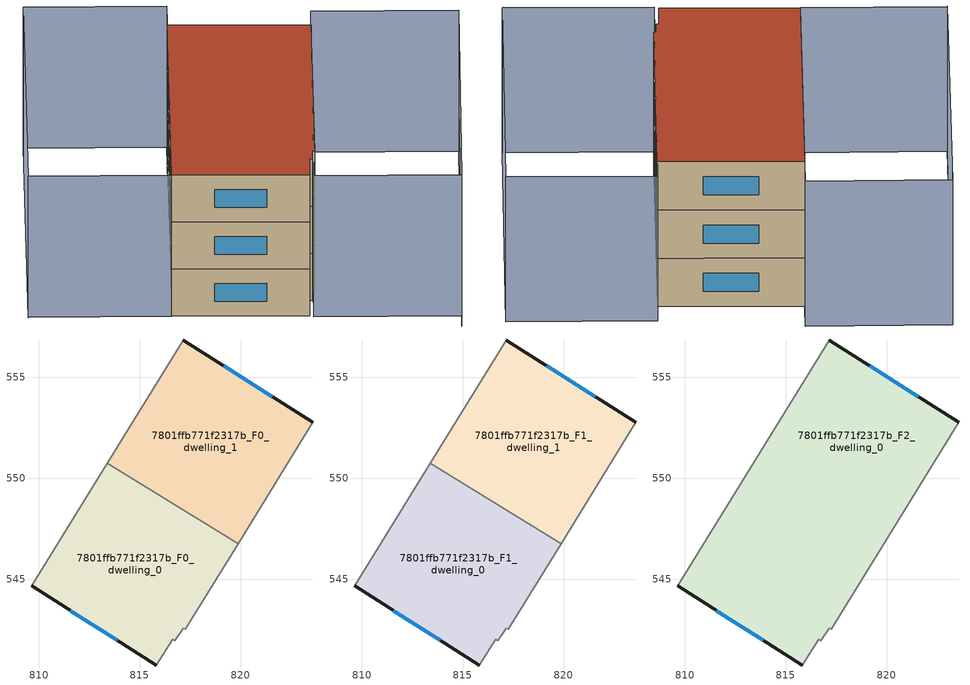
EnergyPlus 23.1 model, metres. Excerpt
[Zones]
7801ffb771f2317b_F0_dwelling_0
 floor ground (EU_floor_Construction): 819.88,546.75 817.26,542.51 817.15,542.58 816.74,541.94 816.63,542.02 815.83,540.75 809.64,544.67 813.39,550.75 z0
 wall outside (EU_wall_Construction): 809.64,544.67 815.83,540.75 z0:3
 wall adiabatic (EU_wall_Construction): 813.39,550.75 809.64,544.67 / 815.83,540.75 816.63,542.02 816.74,541.94 817.15,542.58 817.26,542.51 819.88,546.75 z0:3
 wall to 7801ffb771f2317b_F0_dwelling_1 (EU_wall_Construction): 819.88,546.75 813.39,550.75 z0:3
 window (EU_Window_Construction): 811.57,543.45 813.9,541.97 z0.93:2.07
7801ffb771f2317b_F0_dwelling_1
 floor ground (EU_floor_Construction): 823.58,552.77 819.88,546.75 813.39,550.75 817.15,556.85 z0
 wall outside (EU_wall_Construction): 823.58,552.77 817.15,556.85 z0:3
 wall adiabatic (EU_wall_Construction): 817.15,556.85 813.39,550.75 / 819.88,546.75 823.58,552.77 z0:3
 window (EU_Window_Construction): 821.58,554.04 819.16,555.58 z0.93:2.07
7801ffb771f2317b_F1_dwelling_0
 floor to 7801ffb771f2317b_F0_dwelling_0 (EU_floor_Construction): 819.88,546.75 817.26,542.51 817.15,542.58 816.74,541.94 816.63,542.02 815.83,540.75 809.64,544.67 813.39,550.75 z3
 wall outside (EU_wall_Construction): 809.64,544.67 815.83,540.75 z3:6
 wall adiabatic (EU_wall_Construction): 813.39,550.75 809.64,544.67 / 815.83,540.75 816.63,542.02 816.74,541.94 817.15,542.58 817.26,542.51 819.88,546.75 z3:6
 wall to 7801ffb771f2317b_F1_dwelling_1 (EU_wall_Construction): 819.88,546.75 813.39,550.75 z3:6
 window (EU_Window_Construction): 811.57,543.45 813.9,541.97 z3.93:5.07
7801ffb771f2317b_F1_dwelling_1
 floor to 7801ffb771f2317b_F0_dwelling_1 (EU_floor_Construction): 823.58,552.77 819.88,546.75 813.39,550.75 817.15,556.85 z3
 wall outside (EU_wall_Construction): 823.58,552.77 817.15,556.85 z3:6
 wall adiabatic (EU_wall_Construction): 817.15,556.85 813.39,550.75 / 819.88,546.75 823.58,552.77 z3:6
 window (EU_Window_Construction): 821.58,554.04 819.16,555.58 z3.93:5.07
7801ffb771f2317b_F2_dwelling_0
 floor to 7801ffb771f2317b_F1_dwelling_0 (EU_floor_Construction): 819.87,546.75 817.26,542.51 817.15,542.58 816.74,541.94 816.63,542.02 815.83,540.75 809.64,544.67 813.39,550.75 z6
 floor to 7801ffb771f2317b_F1_dwelling_1 (EU_floor_Construction): 823.58,552.77 819.87,546.75 813.39,550.75 817.15,556.85 z6
 wall outside (EU_wall_Construction): 823.58,552.77 817.15,556.85 / 809.64,544.67 815.83,540.75 z6:9
 wall adiabatic (EU_wall_Construction): 817.15,556.85 809.64,544.67 / 815.83,540.75 816.63,542.02 816.74,541.94 817.15,542.58 817.26,542.51 823.58,552.77 z6:9
 window (EU_Window_Construction): 821.58,554.04 819.16,555.58 / 811.57,543.45 813.9,541.97 z6.93:8.07
 roof outside (EU_roof_Construction): 817.26,542.51 823.58,552.77 817.15,556.85 809.64,544.67 815.83,540.75 816.63,542.02 816.74,541.94 817.15,542.58 z9
shading: 822.1,535.57 830.95,549.72 z0:3; 830.95,549.72 822.61,536.38 / 822.61,536.38 815.95,540.55 / 815.95,540.55 824.28,553.89 / 824.28,553.89 830.95,549.72 / 803.16,548.67 811.63,562.42 / 811.63,562.42 818.12,558.42 / 818.12,558.42 809.64,544.67 / 809.64,544.67 803.16,548.67 / 811.63,562.42 803.13,548.62 z0:9
[Building]
EU S2 Campaign: North Axis=0; Terrain=City; Solar Distribution=FullExterior
[Site:Location]
Montreal-Trudeau.Intl.AP: Latitude=45.4667; Longitude=-73.75; Time Zone=-5; Elevation=36
[SizingPeriod:WeatherFileDays]
AnnualSizingPeriod: Begin Month=1; Begin Day of Month=1; End Month=12; End Day of Month=31; Day of Week for Start Day=Monday; Use Weather File Daylight Saving Period=No; Use Weather File Rain and Snow Indicators=No
[MATERIAL]
EU_InternalMass_Material: Roughness=MediumRough; Thickness=0.1; Conductivity=1; Density=1800; Specific Heat=900; Thermal Absorptance=0.9; Solar Absorptance=0.7; Visible Absorptance=0.7
[MATERIAL:NOMASS] Roughness=MediumRough; Thermal Absorptance=0.9; Solar Absorptance=0.7; Visible Absorptance=0.7
Name | Thermal Resistance
EU_wall_NoMass; EU_floor_NoMass | 1.36485
EU_roof_NoMass | 2.55992
[WINDOWMATERIAL:SIMPLEGLAZINGSYSTEM]
EU_Window_SimpleGlazing: UFactor=3.92339; Solar Heat Gain Coefficient=0.8; Visible Transmittance=0.8
[CONSTRUCTION]
EU_wall_Construction: EU_wall_NoMass
EU_roof_Construction: EU_roof_NoMass
EU_floor_Construction: EU_floor_NoMass
EU_Window_Construction: EU_Window_SimpleGlazing
EU_InternalMass_Construction: EU_InternalMass_Material
[ZONE] Type=1; Multiplier=1; Ceiling Height=autocalculate; Floor Area=autocalculate; Part of Total Floor Area=Yes
Name | Volume
7801ffb771f2317b_F0_dwelling_0; 7801ffb771f2317b_F1_dwelling_0 | 162.713
7801ffb771f2317b_F2_dwelling_0 | 325.436
7801ffb771f2317b_F0_dwelling_1; 7801ffb771f2317b_F1_dwelling_1 | 162.73
[INTERNALMASS] Construction=EU_InternalMass_Construction
Name | Zone or ZoneList | Surface Area
7801ffb771f2317b_F0_dwelling_0_EU_InternalMass | 7801ffb771f2317b_F0_dwelling_0 | 54.2377
7801ffb771f2317b_F0_dwelling_1_EU_InternalMass | 7801ffb771f2317b_F0_dwelling_1 | 54.2434
7801ffb771f2317b_F1_dwelling_0_EU_InternalMass | 7801ffb771f2317b_F1_dwelling_0 | 54.2377
7801ffb771f2317b_F1_dwelling_1_EU_InternalMass | 7801ffb771f2317b_F1_dwelling_1 | 54.2434
7801ffb771f2317b_F2_dwelling_0_EU_InternalMass | 7801ffb771f2317b_F2_dwelling_0 | 108.479
[OTHEREQUIPMENT] Fuel Type=Electricity; Design Level Calculation Method=Watts/Area; Power per Zone Floor Area=1; Fraction Latent=0; Fraction Radiant=0; Fraction Lost=0; Carbon Dioxide Generation Rate=0; EndUse Subcategory=EU_Step8_InternalGains
Name | Zone or ZoneList or Space or SpaceList | Schedule
EU_Step8_InternalGain_7801ffb771f2317b_F0_dwelling_0_f000 | 7801ffb771f2317b_F0_dwelling_0 | EU_Step8_GainSchedule_7801ffb771f2317b_F0_dwelling_0_f000
EU_Step8_InternalGain_7801ffb771f2317b_F0_dwelling_1_f000 | 7801ffb771f2317b_F0_dwelling_1 | EU_Step8_GainSchedule_7801ffb771f2317b_F0_dwelling_1_f000
EU_Step8_InternalGain_7801ffb771f2317b_F1_dwelling_0_f000 | 7801ffb771f2317b_F1_dwelling_0 | EU_Step8_GainSchedule_7801ffb771f2317b_F1_dwelling_0_f000
EU_Step8_InternalGain_7801ffb771f2317b_F1_dwelling_1_f000 | 7801ffb771f2317b_F1_dwelling_1 | EU_Step8_GainSchedule_7801ffb771f2317b_F1_dwelling_1_f000
EU_Step8_InternalGain_7801ffb771f2317b_F2_dwelling_0_f000 | 7801ffb771f2317b_F2_dwelling_0 | EU_Step8_GainSchedule_7801ffb771f2317b_F2_dwelling_0_f000
[ZONEVENTILATION:DESIGNFLOWRATE] Schedule=EU_AlwaysOn; Design Flow Rate Calculation Method=AirChanges/Hour; Air Changes per Hour=0.860309; Ventilation Type=Natural; Fan Pressure Rise=0; Fan Total Efficiency=1; Constant Term Coefficient=1; Temperature Term Coefficient=0; Velocity Term Coefficient=0; Velocity Squared Term Coefficient=0; Minimum Indoor Temperature=-100; Maximum Indoor Temperature=100; Delta Temperature=-100; Minimum Outdoor Temperature=-100; Maximum Outdoor Temperature=100; Maximum Wind Speed=40
Name | Zone or ZoneList or Space or SpaceList
EU_ConstantAir_7801ffb771f2317b_F0_dwelling_0 | 7801ffb771f2317b_F0_dwelling_0
EU_ConstantAir_7801ffb771f2317b_F0_dwelling_1 | 7801ffb771f2317b_F0_dwelling_1
EU_ConstantAir_7801ffb771f2317b_F1_dwelling_0 | 7801ffb771f2317b_F1_dwelling_0
EU_ConstantAir_7801ffb771f2317b_F1_dwelling_1 | 7801ffb771f2317b_F1_dwelling_1
EU_ConstantAir_7801ffb771f2317b_F2_dwelling_0 | 7801ffb771f2317b_F2_dwelling_0
[HVACTEMPLATE:THERMOSTAT] Constant Heating Setpoint=20; Constant Cooling Setpoint=50
EU_HeatOnly_7801ffb771f2317b_F0_dwelling_0; EU_HeatOnly_7801ffb771f2317b_F0_dwelling_1; EU_HeatOnly_7801ffb771f2317b_F1_dwelling_0; EU_HeatOnly_7801ffb771f2317b_F1_dwelling_1; EU_HeatOnly_7801ffb771f2317b_F2_dwelling_0
[HVACTEMPLATE:ZONE:IDEALLOADSAIRSYSTEM] System Availability Schedule=EU_AlwaysOn; Maximum Heating Supply Air Temperature=50; Minimum Cooling Supply Air Temperature=13; Maximum Heating Supply Air Humidity Ratio=0.0156; Minimum Cooling Supply Air Humidity Ratio=0.0077; Heating Limit=NoLimit; Cooling Limit=NoLimit; Heating Availability Schedule=EU_AlwaysOn; Cooling Availability Schedule=EU_CoolingOff; Dehumidification Control Type=ConstantSensibleHeatRatio; Cooling Sensible Heat Ratio=0.7; Dehumidification Setpoint=60; Humidification Control Type=None; Humidification Setpoint=30; Outdoor Air Method=None; Outdoor Air Flow Rate per Person=0.00944; Outdoor Air Flow Rate per Zone Floor Area=0; Outdoor Air Flow Rate per Zone=0; Demand Controlled Ventilation Type=None; Outdoor Air Economizer Type=NoEconomizer; Heat Recovery Type=None; Sensible Heat Recovery Effectiveness=0.7; Latent Heat Recovery Effectiveness=0.65
Name | Template Thermostat
7801ffb771f2317b_F0_dwelling_0 | EU_HeatOnly_7801ffb771f2317b_F0_dwelling_0
7801ffb771f2317b_F0_dwelling_1 | EU_HeatOnly_7801ffb771f2317b_F0_dwelling_1
7801ffb771f2317b_F1_dwelling_0 | EU_HeatOnly_7801ffb771f2317b_F1_dwelling_0
7801ffb771f2317b_F1_dwelling_1 | EU_HeatOnly_7801ffb771f2317b_F1_dwelling_1
7801ffb771f2317b_F2_dwelling_0 | EU_HeatOnly_7801ffb771f2317b_F2_dwelling_0
[SIZING:ZONE] Zone Cooling Design Supply Air Temperature Input Method=SupplyAirTemperature; Zone Cooling Design Supply Air Temperature=13; Zone Heating Design Supply Air Temperature Input Method=SupplyAirTemperature; Zone Heating Design Supply Air Temperature=50; Zone Cooling Design Supply Air Humidity Ratio=0.008; Zone Heating Design Supply Air Humidity Ratio=0.008; Cooling Design Air Flow Method=DesignDay; Cooling Design Air Flow Rate=0; Cooling Minimum Air Flow per Zone Floor Area=0.000762; Cooling Minimum Air Flow=0; Cooling Minimum Air Flow Fraction=0.2; Heating Design Air Flow Method=DesignDay; Heating Design Air Flow Rate=0; Heating Maximum Air Flow per Zone Floor Area=0.002032; Heating Maximum Air Flow=0.141576; Heating Maximum Air Flow Fraction=0.3; Account for Dedicated Outdoor Air System=No; Dedicated Outdoor Air System Control Strategy=NeutralSupplyAir; Dedicated Outdoor Air Low Setpoint Temperature for Design=autosize; Dedicated Outdoor Air High Setpoint Temperature for Design=autosize; Zone Load Sizing Method=Sensible Load Only No Latent Load; Zone Latent Cooling Design Supply Air Humidity Ratio Input Method=HumidityRatioDifference; Zone Cooling Design Supply Air Humidity Ratio Difference=0.005; Zone Latent Heating Design Supply Air Humidity Ratio Input Method=HumidityRatioDifference; Zone Humidification Design Supply Air Humidity Ratio Difference=0.005
7801ffb771f2317b_F0_dwelling_0; 7801ffb771f2317b_F0_dwelling_1; 7801ffb771f2317b_F1_dwelling_0; 7801ffb771f2317b_F1_dwelling_1; 7801ffb771f2317b_F2_dwelling_0
[SCHEDULE:CONSTANT]
Name | Hourly Value
EU_AlwaysOn | 1
EU_CoolingOff | 0
[SCHEDULE:FILE] Column Number=1; Rows to Skip at Top=0; Number of Hours of Data=8760; Column Separator=Comma; Interpolate to Timestep=No; Minutes per Item=60; Adjust Schedule for Daylight Savings=Yes
Name | File
EU_Step8_GainSchedule_7801ffb771f2317b_F0_dwelling_0_f000 | ../../schedules/7801ffb771f2317b/7801ffb771f2317b_F0_dwelling_0_f000_gain.csv
EU_Step8_GainSchedule_7801ffb771f2317b_F0_dwelling_1_f000 | ../../schedules/7801ffb771f2317b/7801ffb771f2317b_F0_dwelling_1_f000_gain.csv
EU_Step8_GainSchedule_7801ffb771f2317b_F1_dwelling_0_f000 | ../../schedules/7801ffb771f2317b/7801ffb771f2317b_F1_dwelling_0_f000_gain.csv
EU_Step8_GainSchedule_7801ffb771f2317b_F1_dwelling_1_f000 | ../../schedules/7801ffb771f2317b/7801ffb771f2317b_F1_dwelling_1_f000_gain.csv
EU_Step8_GainSchedule_7801ffb771f2317b_F2_dwelling_0_f000 | ../../schedules/7801ffb771f2317b/7801ffb771f2317b_F2_dwelling_0_f000_gain.csv
